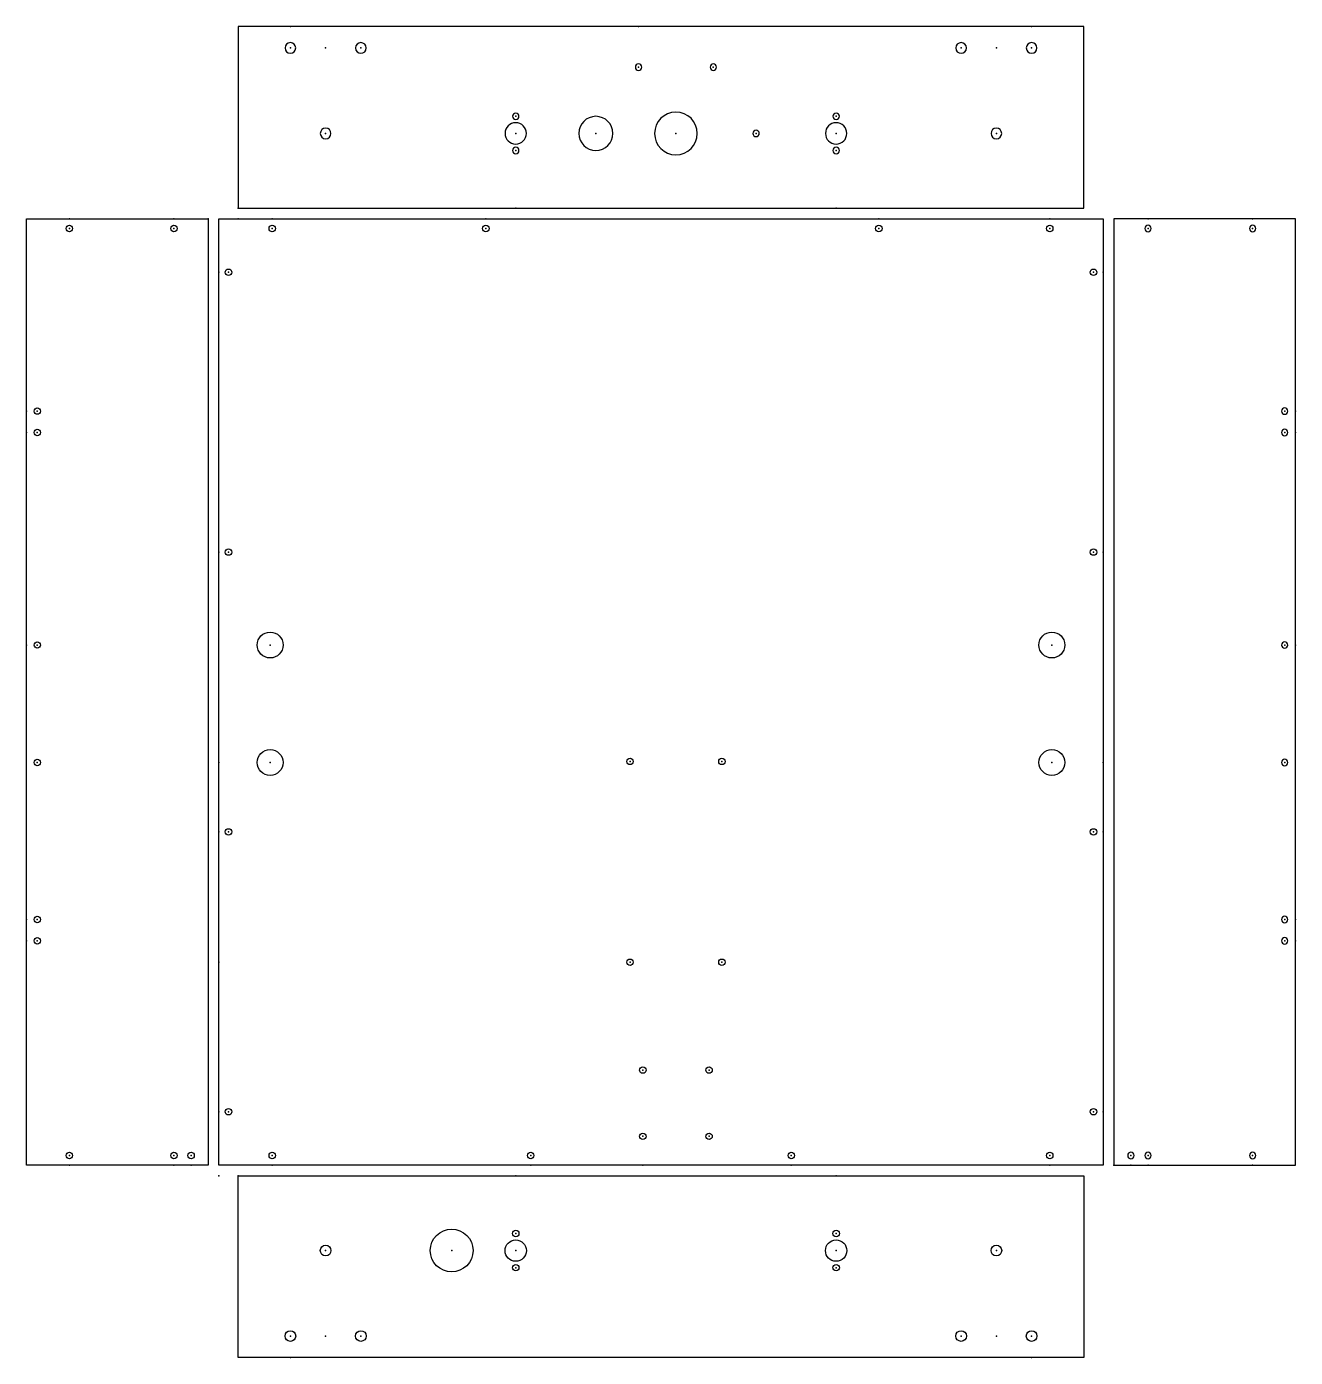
# Model space of a CAD drawing. Extents: x -90 to 504, y -90 to 533.
import ezdxf

# ---------------------------------------------------------------- set-up
doc = ezdxf.new("R2010")
doc.units = 0
doc.header["$MEASUREMENT"] = 0
doc.layers.get('0').update_dxf_attribs({"color": 13, "linetype": 'CONTINUOUS'})

# ---------------------------------------------------------------- blocks, each defined once
blk = doc.blocks.new('AVAR')
for p, q in [((0, 85), (396, 85)), ((0, 0), (0, 85)), ((396, 85), (396, 0)), ((396, 0), (0, 0))]:
    blk.add_line(p, q)
for centre, radius in [((100, 50), 10), ((130, 58), 1.5), ((280, 58), 1.5), ((41, 50), 2.5), ((130, 50), 5), ((280, 50), 5), ((355, 50), 2.5), ((130, 42), 1.5), ((280, 42), 1.5), ((24.5, 10), 2.5), ((57.5, 10), 2.5), ((338.5, 10), 2.5), ((371.5, 10), 2.5)]:
    blk.add_circle(centre, radius)
for p in [(130, 85), (280, 85), (130, 58), (280, 58), (41, 50), (100, 50), (130, 50), (280, 50), (355, 50), (130, 42), (280, 42), (24.5, 10), (41, 10), (57.5, 10), (338.5, 10), (355, 10), (371.5, 10), (371.5, 10), (24.5, 0), (371.5, 0)]:
    blk.add_point(p)
blk = doc.blocks.new('FOND')
for p, q in [((0, 5), (0, 448)), ((0, 448), (414, 448)), ((414, 448), (414, 5)), ((414, 5), (0, 5))]:
    blk.add_line(p, q)
for centre, radius in [((25, 443.5), 1.5), ((125, 443.5), 1.5), ((309, 443.5), 1.5), ((389, 443.5), 1.5), ((4.5, 423), 1.5), ((409.5, 423), 1.5), ((4.5, 292), 1.5), ((409.5, 292), 1.5), ((24, 248.5), 6.05), ((390, 248.5), 6.05), ((24, 193.5), 6.05), ((390, 193.5), 6.05), ((192.5, 194), 1.5), ((235.5, 194), 1.5), ((4.5, 161), 1.5), ((409.5, 161), 1.5), ((192.5, 100), 1.5), ((235.5, 100), 1.5), ((198.5, 49.5), 1.5), ((229.5, 49.5), 1.5), ((4.5, 30), 1.5), ((409.5, 30), 1.5), ((198.5, 18.5), 1.5), ((229.5, 18.5), 1.5), ((25, 9.5), 1.5), ((146, 9.5), 1.5), ((268, 9.5), 1.5), ((389, 9.5), 1.5)]:
    blk.add_circle(centre, radius)
for p in [(25, 448), (25, 443.5), (125, 448), (125, 443.5), (309, 448), (309, 443.5), (389, 448), (389, 443.5), (0, 423), (4.5, 423), (409.5, 423), (414, 423), (0, 292), (4.5, 292), (409.5, 292), (414, 292), (24, 248.5), (390, 248.5), (0, 193.5), (24, 193.5), (192.5, 194), (235.5, 194), (390, 193.5), (414, 193.5), (0, 161), (4.5, 161), (409.5, 161), (414, 161), (0, 100), (192.5, 100), (235.5, 100), (198.5, 49.5), (229.5, 49.5), (0, 30), (4.5, 30), (409.5, 30), (414, 30), (198.5, 18.5), (229.5, 18.5), (25, 9.5), (146, 9.5), (268, 9.5), (389, 9.5), (0, 0), (25, 5), (146, 5), (198.5, 5), (268, 5), (389, 5)]:
    blk.add_point(p)
blk = doc.blocks.new('AVAR_1')
for p, q in [((0, 85), (396, 85)), ((0, 0), (0, 85)), ((396, 85), (396, 0)), ((396, 0), (0, 0))]:
    blk.add_line(p, q)
for centre, radius in [((130, 58), 1.5), ((167.5, 50), 8), ((205, 50), 10), ((280, 58), 1.5), ((41, 50), 2.5), ((130, 50), 5), ((242.5, 50), 1.5), ((280, 50), 5), ((355, 50), 2.5), ((130, 42), 1.5), ((280, 42), 1.5), ((187.5, 19), 1.5), ((222.5, 19), 1.5), ((24.5, 10), 2.5), ((57.5, 10), 2.5), ((338.5, 10), 2.5), ((371.5, 10), 2.5)]:
    blk.add_circle(centre, radius)
for p in [(130, 85), (280, 85), (130, 58), (280, 58), (41, 50), (130, 50), (167.5, 50), (205, 50), (242.5, 50), (280, 50), (355, 50), (130, 42), (280, 42), (187.5, 19), (222.5, 19), (24.5, 10), (41, 10), (57.5, 10), (338.5, 10), (355, 10), (371.5, 10), (371.5, 10), (24.5, 0), (187.5, 0), (371.5, 0)]:
    blk.add_point(p)
blk = doc.blocks.new('COTE')
for p, q in [((0, 443), (85, 443)), ((0, 0), (0, 443)), ((85, 443), (85, 0)), ((85, 0), (0, 0))]:
    blk.add_line(p, q)
for centre in [(20, 438.5), (69, 438.5), (5, 353), (5, 343), (5, 243.5), (5, 188.5), (5, 115), (5, 105), (20, 4.5), (69, 4.5), (77, 4.5)]:
    blk.add_circle(centre, 1.5)
for p in [(20, 443), (69, 443), (20, 438.5), (69, 438.5), (0, 353), (5, 353), (0, 343), (5, 343), (0, 243.5), (5, 243.5), (5, 188.5), (0, 115), (5, 115), (0, 105), (5, 105), (20, 4.5), (20, 0), (69, 4.5), (69, 0), (77, 4.5), (77, 0)]:
    blk.add_point(p)

msp = doc.modelspace()

# ---------------------------------------------------------------- linework, layer by layer
for p in [(-5, 443), (9, 448), (9, 443), (419, 0), (9, -5)]:
    msp.add_point(p)

# ---------------------------------------------------------------- block references
at = {"extrusion": (0, 1.22778e-12, -1), "rotation": 180}
msp.add_blockref('AVAR_1', (-9, 533), dxfattribs=at)
for name, p in [('COTE', (-90, 0)), ('FOND', (0, -5)), ('AVAR', (9, -90))]:
    msp.add_blockref(name, p)
at = {"extrusion": (9.33314e-13, 0, -1)}
msp.add_blockref('COTE', (-504, 0), dxfattribs=at)

doc.saveas('drawing.dxf')
